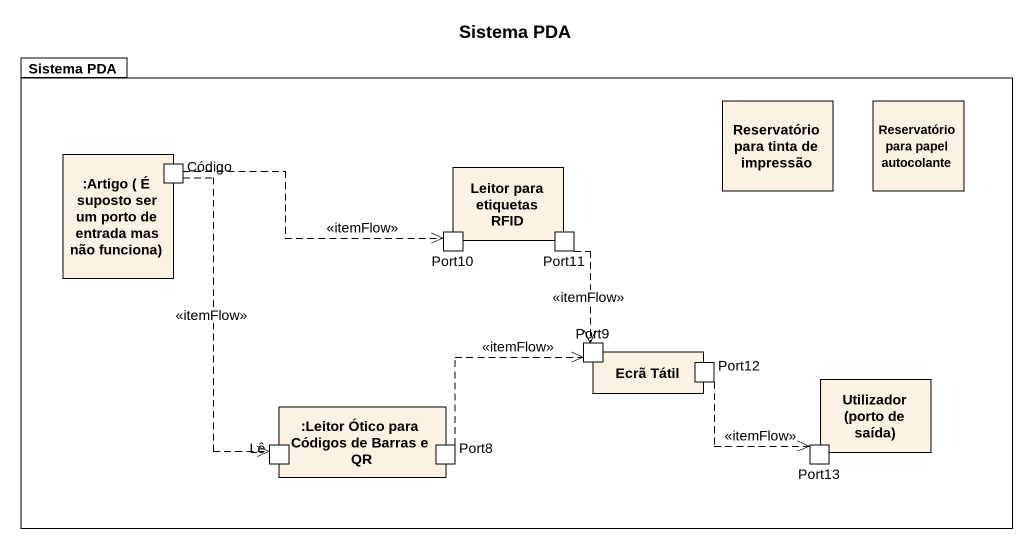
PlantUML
@startuml
title Sistema PDA
package "Sistema PDA" as Sistema_PDA {
  rectangle "Reservatório para tinta de impressão" as Reservatório_para_tinta_de
  rectangle "Reservatório para papel autocolante" as Reservatório_para_papel
  rectangle ":Artigo ( É suposto ser um porto de entrada mas não funciona)" as Artigo_É_suposto_ser_um {
    port Código
  }
  rectangle "Leitor para etiquetas RFID" as Leitor_para_etiquetas_RFID {
    port Port10
    port Port11
  }
  rectangle "Ecrã Tátil" as Ecrã_Tátil {
    port Port9
    port Port12
  }
  rectangle ":Leitor Ótico para Códigos de Barras e QR" as Leitor_Ótico_para_Códigos {
    port Lê
    port Port8
  }
  rectangle "Utilizador (porto de saída)" as Utilizador_porto_de_saída {
    port Port13
  }
}
Código .right.> Port10 : <<itemFlow>>
Código ..> Lê : <<itemFlow>>
Port11 ..> Port9 : <<itemFlow>>
Port12 ..> Port13 : <<itemFlow>>
Port8 .up.> Port9 : <<itemFlow>>
@enduml
